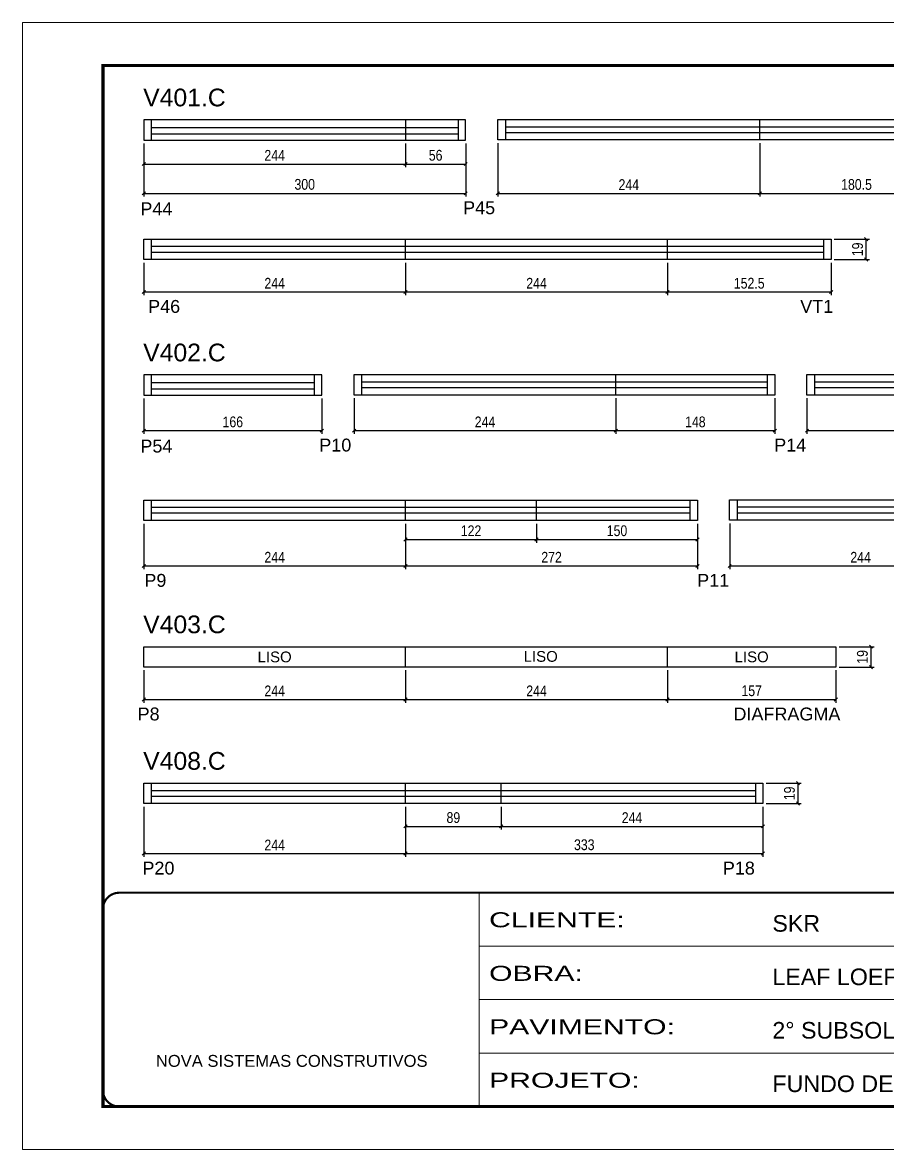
# Model space of a CAD drawing. Extents: x 1959 to 8212, y 239 to 4735.
# Drawn here: x 3557 to 4363, y 2537 to 3587 of the extents above; entities that cross this region are included whole.
import ezdxf
from ezdxf.enums import TextEntityAlignment as Align

# ---------------------------------------------------------------- set-up
doc = ezdxf.new("R2010")
doc.units = 0
doc.linetypes.add('CONTINUO', pattern=[0])
doc.linetypes.add('DASHED', pattern=[0.75, 0.5, -0.25])
for name, color, linetype in [('5', 5, 'Continuous'), ('COTA', 241, 'Continuous'), ('NOMENCLATURA', 7, 'Continuous'), ('Painéis', 200, 'Continuous'), ('SARR_2.2x7', 40, 'Continuous')]:
    doc.layers.add(name, color=color, linetype=linetype)
for name, color, linetype, lineweight in [('CARIMBO', 255, 'Continuous', 9), ('Folhas', 255, 'Continuous', 9), ('SARRAFO DE PRESSAO', 251, 'DASHED', 9)]:
    doc.layers.add(name, color=color, linetype=linetype, lineweight=lineweight)
doc.styles.add('ARIAL', font='arial.ttf')
doc.styles.add('COTA TECNICA', font='techl___.ttf', dxfattribs={"height": 10})
doc.styles.add('COTA TECNICA-50', font='techl___.ttf', dxfattribs={"height": 10})
doc.styles.get("Standard").update_dxf_attribs({"font": 'arial.ttf'})
doc.styles.add('Tecnologia', font='')
doc.styles.get('Tecnologia').set_extended_font_data('Forgotten Futurist')
doc.dimstyles.new('COTA PAINEL-50', dxfattribs={"dimtxt": 10, "dimasz": 3, "dimexe": 3, "dimexo": 3, "dimgap": 3, "dimtad": 1, "dimdec": 1, "dimzin": 12, "dimdsep": 46, "dimtxsty": 'COTA TECNICA-50', "dimblk1": 'OBLIQUE', "dimblk2": 'OBLIQUE', "dimsah": 1, "dimcen": 0.9, "dimclrd": 4, "dimclre": 4, "dimclrt": 240, "dimadec": 1, "dimazin": 3, "dimtfac": 1, "dimtdec": 1, "dimtmove": 0, "dimatfit": 3, "dimfxl": 1, "dimtolj": 1, "dimtzin": 12, "dimarcsym": 0})
doc.dimstyles.new('PAINEL', dxfattribs={"dimtxt": 10, "dimasz": 3, "dimexe": 3, "dimexo": 3, "dimgap": 3, "dimtad": 1, "dimdec": 1, "dimzin": 12, "dimdsep": 46, "dimtxsty": 'COTA TECNICA', "dimblk1": 'OBLIQUE', "dimblk2": 'OBLIQUE', "dimsah": 1, "dimcen": 0.9, "dimclrd": 4, "dimclre": 4, "dimclrt": 240, "dimadec": 1, "dimazin": 3, "dimtfac": 1, "dimtdec": 1, "dimtmove": 0, "dimatfit": 3, "dimfxl": 1, "dimtolj": 1, "dimtzin": 12, "dimarcsym": 0})

# ---------------------------------------------------------------- blocks, each defined once
blk = doc.blocks.new('9999999999')
at = {"color": 30, "linetype": 'CONTINUO'}
for p, q in [((98564.6, 34230.2), (98564.6, 34429.4)), ((98564.6, 34379.6), (99584, 34379.6)), ((98564.6, 34329.8), (99488, 34329.8)), ((98564.6, 34280), (99488, 34280))]:
    blk.add_line(p, q, dxfattribs=at)
at = {"color": 30, "linetype": 'CONTINUO', "const_width": 2}
blk.add_lwpolyline([(99584, 34230.2), (99584, 34414.4, 0.414214), (99569, 34429.4), (98229, 34429.4, 0.414214), (98214, 34414.4), (98214, 34245.2, 0.414214), (98229, 34230.2), (99584, 34230.2)], format="xyb", dxfattribs=at)
at = {"layer": 'Folhas'}
blk.add_lwpolyline([(98139, 34190.2), (99624, 34190.2), (99624, 35240.2), (98139, 35240.2)], close=True, dxfattribs=at)
at = {"layer": 'Folhas', "color": 30, "const_width": 3}
blk.add_lwpolyline([(98214, 34230.2), (99584, 34230.2), (99584, 35200.2), (98214, 35200.2)], close=True, dxfattribs=at)
at = {"color": 7, "linetype": 'Continuous', "ltscale": 5, "style": 'ARIAL'}
for s, height, p in [('SKR', 15.48, (98837.7, 34393.1)), ('LEAF LOEFGREN', 15.483, (98837.7, 34343.3)), ('2° SUBSOLO SUPERIOR', 15.483, (98837.7, 34293.5)), ('NOVA SISTEMAS CONSTRUTIVOS', 11.059, (98263.2, 34267.2)), ('FUNDO DE VIGAS', 15.483, (98837.7, 34243.7))]:
    blk.add_text(s, height=height, dxfattribs=at).set_placement(p)
at = {"layer": 'Folhas', "color": 7, "style": 'Tecnologia', "width": 1.5}
for s, p in [('CLIENTE:', (98573.7, 34397.2)), ('OBRA:', (98573.7, 34347.3)), ('PAVIMENTO:', (98573.7, 34297.5)), ('PROJETO:', (98573.7, 34247.7))]:
    blk.add_text(s, height=14, dxfattribs=at).set_placement(p)
blk = doc.blocks.new('_Oblique')
at = {"color": 0, "linetype": 'ByBlock', "lineweight": -2}
blk.add_line((-0.5, -0.5), (0.5, 0.5), dxfattribs=at)
blk = doc.blocks.new('*D10')
at = {"layer": 'COTA', "color": 4, "linetype": 'ByBlock', "lineweight": -2, "transparency": 16777216}
for p, q in [((3670.2, 3474), (3670.2, 3424.5)), ((3970.2, 3474), (3970.2, 3424.5)), ((3670.2, 3427.5), (3970.2, 3427.5))]:
    blk.add_line(p, q, dxfattribs=at)
at = {"layer": 'Defpoints', "color": 0, "linetype": 'ByBlock', "transparency": 16777216}
for p in [(3670.2, 3477), (3970.2, 3477), (3970.2, 3427.5)]:
    blk.add_point(p, dxfattribs=at)
at = {"layer": 'COTA', "color": 4, "linetype": 'ByBlock', "lineweight": -2, "transparency": 16777216, "xscale": 3, "yscale": 3, "zscale": 3, "rotation": 180}
blk.add_blockref('_Oblique', (3670.2, 3427.5), dxfattribs=at)
at = {"layer": 'COTA', "color": 4, "linetype": 'ByBlock', "lineweight": -2, "transparency": 16777216, "xscale": 3, "yscale": 3, "zscale": 3}
blk.add_blockref('_Oblique', (3970.2, 3427.5), dxfattribs=at)
at = {"layer": 'COTA', "color": 240, "linetype": 'ByBlock', "transparency": 16777216, "insert": (3820.2, 3435.8), "char_height": 10, "attachment_point": 5, "style": 'COTA TECNICA-50'}
blk.add_mtext('\\A1;300', dxfattribs=at)
blk = doc.blocks.new('*D11')
at = {"layer": 'COTA', "color": 4, "linetype": 'ByBlock', "lineweight": -2, "transparency": 16777216}
for p, q in [((4000.2, 3474.2), (4000.2, 3424.5)), ((4244.2, 3474.2), (4244.2, 3424.5)), ((4000.2, 3427.5), (4244.2, 3427.5))]:
    blk.add_line(p, q, dxfattribs=at)
at = {"layer": 'Defpoints', "color": 0, "linetype": 'ByBlock', "transparency": 16777216}
for p in [(4000.2, 3477.2), (4244.2, 3477.2), (4244.2, 3427.5)]:
    blk.add_point(p, dxfattribs=at)
at = {"layer": 'COTA', "color": 4, "linetype": 'ByBlock', "lineweight": -2, "transparency": 16777216, "xscale": 3, "yscale": 3, "zscale": 3, "rotation": 180}
blk.add_blockref('_Oblique', (4000.2, 3427.5), dxfattribs=at)
at = {"layer": 'COTA', "color": 4, "linetype": 'ByBlock', "lineweight": -2, "transparency": 16777216, "xscale": 3, "yscale": 3, "zscale": 3}
blk.add_blockref('_Oblique', (4244.2, 3427.5), dxfattribs=at)
at = {"layer": 'COTA', "color": 240, "linetype": 'ByBlock', "transparency": 16777216, "insert": (4122.2, 3435.6), "char_height": 10, "attachment_point": 5, "style": 'COTA TECNICA-50'}
blk.add_mtext('\\A1;244', dxfattribs=at)
blk = doc.blocks.new('*D12')
at = {"layer": 'COTA', "color": 4, "linetype": 'ByBlock', "lineweight": -2, "transparency": 16777216}
for p, q in [((4244.2, 3474.2), (4244.2, 3424.5)), ((4424.7, 3474.2), (4424.7, 3424.5)), ((4244.2, 3427.5), (4424.7, 3427.5))]:
    blk.add_line(p, q, dxfattribs=at)
at = {"layer": 'Defpoints', "color": 0, "linetype": 'ByBlock', "transparency": 16777216}
for p in [(4244.2, 3477.2), (4424.7, 3477.2), (4424.7, 3427.5)]:
    blk.add_point(p, dxfattribs=at)
at = {"layer": 'COTA', "color": 4, "linetype": 'ByBlock', "lineweight": -2, "transparency": 16777216, "xscale": 3, "yscale": 3, "zscale": 3, "rotation": 180}
blk.add_blockref('_Oblique', (4244.2, 3427.5), dxfattribs=at)
at = {"layer": 'COTA', "color": 4, "linetype": 'ByBlock', "lineweight": -2, "transparency": 16777216, "xscale": 3, "yscale": 3, "zscale": 3}
blk.add_blockref('_Oblique', (4424.7, 3427.5), dxfattribs=at)
at = {"layer": 'COTA', "color": 240, "linetype": 'ByBlock', "transparency": 16777216, "insert": (4334.4, 3435.7), "char_height": 10, "attachment_point": 5, "style": 'COTA TECNICA-50'}
blk.add_mtext('\\A1;180.5', dxfattribs=at)
blk = doc.blocks.new('*D13')
at = {"layer": 'COTA', "color": 4, "lineweight": -2, "transparency": 16777216}
for p, q in [((3670.2, 3474), (3670.2, 3451.8)), ((3914.2, 3474), (3914.2, 3451.8)), ((3670.2, 3454.8), (3914.2, 3454.8))]:
    blk.add_line(p, q, dxfattribs=at)
at = {"layer": 'Defpoints', "color": 0, "transparency": 16777216}
for p in [(3670.2, 3477), (3914.2, 3477), (3914.2, 3454.8)]:
    blk.add_point(p, dxfattribs=at)
at = {"layer": 'COTA', "color": 4, "lineweight": -2, "transparency": 16777216, "xscale": 3, "yscale": 3, "zscale": 3, "rotation": 180}
blk.add_blockref('_Oblique', (3670.2, 3454.8), dxfattribs=at)
at = {"layer": 'COTA', "color": 4, "lineweight": -2, "transparency": 16777216, "xscale": 3, "yscale": 3, "zscale": 3}
blk.add_blockref('_Oblique', (3914.2, 3454.8), dxfattribs=at)
at = {"layer": 'COTA', "color": 240, "transparency": 16777216, "insert": (3792.2, 3462.9), "char_height": 10, "attachment_point": 5, "style": 'COTA TECNICA'}
blk.add_mtext('\\A1;244', dxfattribs=at)
blk = doc.blocks.new('*D14')
at = {"layer": 'COTA', "color": 4, "lineweight": -2, "transparency": 16777216}
for p, q in [((3914.2, 3474), (3914.2, 3451.8)), ((3970.2, 3474), (3970.2, 3451.8)), ((3914.2, 3454.8), (3970.2, 3454.8))]:
    blk.add_line(p, q, dxfattribs=at)
at = {"layer": 'Defpoints', "color": 0, "transparency": 16777216}
for p in [(3914.2, 3477), (3970.2, 3477), (3970.2, 3454.8)]:
    blk.add_point(p, dxfattribs=at)
at = {"layer": 'COTA', "color": 4, "lineweight": -2, "transparency": 16777216, "xscale": 3, "yscale": 3, "zscale": 3, "rotation": 180}
blk.add_blockref('_Oblique', (3914.2, 3454.8), dxfattribs=at)
at = {"layer": 'COTA', "color": 4, "lineweight": -2, "transparency": 16777216, "xscale": 3, "yscale": 3, "zscale": 3}
blk.add_blockref('_Oblique', (3970.2, 3454.8), dxfattribs=at)
at = {"layer": 'COTA', "color": 240, "transparency": 16777216, "insert": (3942.2, 3462.9), "char_height": 10, "attachment_point": 5, "style": 'COTA TECNICA'}
blk.add_mtext('\\A1;56', dxfattribs=at)
blk = doc.blocks.new('*D15')
at = {"layer": 'COTA', "color": 4, "linetype": 'ByBlock', "lineweight": -2, "transparency": 16777216}
for p, q in [((3670.2, 3362.8), (3670.2, 3332.6)), ((3914.2, 3362.8), (3914.2, 3332.6)), ((3670.2, 3335.6), (3914.2, 3335.6))]:
    blk.add_line(p, q, dxfattribs=at)
at = {"layer": 'Defpoints', "color": 0, "linetype": 'ByBlock', "transparency": 16777216}
for p in [(3670.2, 3365.8), (3914.2, 3365.8), (3914.2, 3335.6)]:
    blk.add_point(p, dxfattribs=at)
at = {"layer": 'COTA', "color": 4, "linetype": 'ByBlock', "lineweight": -2, "transparency": 16777216, "xscale": 3, "yscale": 3, "zscale": 3, "rotation": 180}
blk.add_blockref('_Oblique', (3670.2, 3335.6), dxfattribs=at)
at = {"layer": 'COTA', "color": 4, "linetype": 'ByBlock', "lineweight": -2, "transparency": 16777216, "xscale": 3, "yscale": 3, "zscale": 3}
blk.add_blockref('_Oblique', (3914.2, 3335.6), dxfattribs=at)
at = {"layer": 'COTA', "color": 240, "linetype": 'ByBlock', "transparency": 16777216, "insert": (3792.2, 3343.7), "char_height": 10, "attachment_point": 5, "style": 'COTA TECNICA-50'}
blk.add_mtext('\\A1;244', dxfattribs=at)
blk = doc.blocks.new('*D16')
at = {"layer": 'COTA', "color": 4, "linetype": 'ByBlock', "lineweight": -2, "transparency": 16777216}
for p, q in [((3914.2, 3362.8), (3914.2, 3332.6)), ((4158.2, 3362.8), (4158.2, 3332.6)), ((3914.2, 3335.6), (4158.2, 3335.6))]:
    blk.add_line(p, q, dxfattribs=at)
at = {"layer": 'Defpoints', "color": 0, "linetype": 'ByBlock', "transparency": 16777216}
for p in [(3914.2, 3365.8), (4158.2, 3365.8), (4158.2, 3335.6)]:
    blk.add_point(p, dxfattribs=at)
at = {"layer": 'COTA', "color": 4, "linetype": 'ByBlock', "lineweight": -2, "transparency": 16777216, "xscale": 3, "yscale": 3, "zscale": 3, "rotation": 180}
blk.add_blockref('_Oblique', (3914.2, 3335.6), dxfattribs=at)
at = {"layer": 'COTA', "color": 4, "linetype": 'ByBlock', "lineweight": -2, "transparency": 16777216, "xscale": 3, "yscale": 3, "zscale": 3}
blk.add_blockref('_Oblique', (4158.2, 3335.6), dxfattribs=at)
at = {"layer": 'COTA', "color": 240, "linetype": 'ByBlock', "transparency": 16777216, "insert": (4036.2, 3343.7), "char_height": 10, "attachment_point": 5, "style": 'COTA TECNICA-50'}
blk.add_mtext('\\A1;244', dxfattribs=at)
blk = doc.blocks.new('*D17')
at = {"layer": 'COTA', "color": 4, "lineweight": -2, "transparency": 16777216}
for p, q in [((4313.7, 3384.8), (4346.4, 3384.8)), ((4343.4, 3365.8), (4343.4, 3384.8)), ((4313.7, 3365.8), (4346.4, 3365.8))]:
    blk.add_line(p, q, dxfattribs=at)
at = {"layer": 'Defpoints', "color": 0, "transparency": 16777216}
for p in [(4310.7, 3384.8), (4343.4, 3384.8), (4310.7, 3365.8)]:
    blk.add_point(p, dxfattribs=at)
at = {"layer": 'COTA', "color": 4, "lineweight": -2, "transparency": 16777216, "xscale": 3, "yscale": 3, "zscale": 3}
for p, rotation in [((4343.4, 3384.8), 90), ((4343.4, 3365.8), 270)]:
    blk.add_blockref('_Oblique', p, dxfattribs=dict(at, rotation=rotation))
at = {"layer": 'COTA', "color": 240, "transparency": 16777216, "insert": (4335.4, 3375.3), "char_height": 10, "attachment_point": 5, "rotation": 90, "style": 'COTA TECNICA'}
blk.add_mtext('\\A1;19', dxfattribs=at)
blk = doc.blocks.new('*D19')
at = {"layer": 'COTA', "color": 4, "lineweight": -2, "transparency": 16777216}
for p, q in [((4158.2, 3362.8), (4158.2, 3332.6)), ((4310.7, 3362.8), (4310.7, 3332.6)), ((4158.2, 3335.6), (4310.7, 3335.6))]:
    blk.add_line(p, q, dxfattribs=at)
at = {"layer": 'Defpoints', "color": 0, "transparency": 16777216}
for p in [(4158.2, 3365.8), (4310.7, 3365.8), (4310.7, 3335.6)]:
    blk.add_point(p, dxfattribs=at)
at = {"layer": 'COTA', "color": 4, "lineweight": -2, "transparency": 16777216, "xscale": 3, "yscale": 3, "zscale": 3, "rotation": 180}
blk.add_blockref('_Oblique', (4158.2, 3335.6), dxfattribs=at)
at = {"layer": 'COTA', "color": 4, "lineweight": -2, "transparency": 16777216, "xscale": 3, "yscale": 3, "zscale": 3}
blk.add_blockref('_Oblique', (4310.7, 3335.6), dxfattribs=at)
at = {"layer": 'COTA', "color": 240, "transparency": 16777216, "insert": (4234.4, 3343.7), "char_height": 10, "attachment_point": 5, "style": 'COTA TECNICA'}
blk.add_mtext('\\A1;152.5', dxfattribs=at)
blk = doc.blocks.new('*D22')
at = {"layer": 'COTA', "color": 4, "linetype": 'ByBlock', "lineweight": -2, "transparency": 16777216}
for p, q in [((3670.2, 3236.4), (3670.2, 3203.4)), ((3836.2, 3236.4), (3836.2, 3203.4)), ((3670.2, 3206.4), (3836.2, 3206.4))]:
    blk.add_line(p, q, dxfattribs=at)
at = {"layer": 'Defpoints', "color": 0, "linetype": 'ByBlock', "transparency": 16777216}
for p in [(3670.2, 3239.4), (3836.2, 3239.4), (3836.2, 3206.4)]:
    blk.add_point(p, dxfattribs=at)
at = {"layer": 'COTA', "color": 4, "linetype": 'ByBlock', "lineweight": -2, "transparency": 16777216, "xscale": 3, "yscale": 3, "zscale": 3, "rotation": 180}
blk.add_blockref('_Oblique', (3670.2, 3206.4), dxfattribs=at)
at = {"layer": 'COTA', "color": 4, "linetype": 'ByBlock', "lineweight": -2, "transparency": 16777216, "xscale": 3, "yscale": 3, "zscale": 3}
blk.add_blockref('_Oblique', (3836.2, 3206.4), dxfattribs=at)
at = {"layer": 'COTA', "color": 240, "linetype": 'ByBlock', "transparency": 16777216, "insert": (3753.2, 3214.5), "char_height": 10, "attachment_point": 5, "style": 'COTA TECNICA-50'}
blk.add_mtext('\\A1;166', dxfattribs=at)
blk = doc.blocks.new('*D20')
at = {"layer": 'COTA', "color": 4, "linetype": 'ByBlock', "lineweight": -2, "transparency": 16777216}
for p, q in [((3866.2, 3236.6), (3866.2, 3203.4)), ((4110.2, 3236.6), (4110.2, 3203.4)), ((3866.2, 3206.4), (4110.2, 3206.4))]:
    blk.add_line(p, q, dxfattribs=at)
at = {"layer": 'Defpoints', "color": 0, "linetype": 'ByBlock', "transparency": 16777216}
for p in [(3866.2, 3239.6), (4110.2, 3239.6), (4110.2, 3206.4)]:
    blk.add_point(p, dxfattribs=at)
at = {"layer": 'COTA', "color": 4, "linetype": 'ByBlock', "lineweight": -2, "transparency": 16777216, "xscale": 3, "yscale": 3, "zscale": 3, "rotation": 180}
blk.add_blockref('_Oblique', (3866.2, 3206.4), dxfattribs=at)
at = {"layer": 'COTA', "color": 4, "linetype": 'ByBlock', "lineweight": -2, "transparency": 16777216, "xscale": 3, "yscale": 3, "zscale": 3}
blk.add_blockref('_Oblique', (4110.2, 3206.4), dxfattribs=at)
at = {"layer": 'COTA', "color": 240, "linetype": 'ByBlock', "transparency": 16777216, "insert": (3988.2, 3214.5), "char_height": 10, "attachment_point": 5, "style": 'COTA TECNICA-50'}
blk.add_mtext('\\A1;244', dxfattribs=at)
blk = doc.blocks.new('*D21')
at = {"layer": 'COTA', "color": 4, "linetype": 'ByBlock', "lineweight": -2, "transparency": 16777216}
for p, q in [((4110.2, 3236.6), (4110.2, 3203.4)), ((4258.2, 3236.6), (4258.2, 3203.4)), ((4110.2, 3206.4), (4258.2, 3206.4))]:
    blk.add_line(p, q, dxfattribs=at)
at = {"layer": 'Defpoints', "color": 0, "linetype": 'ByBlock', "transparency": 16777216}
for p in [(4110.2, 3239.6), (4258.2, 3239.6), (4258.2, 3206.4)]:
    blk.add_point(p, dxfattribs=at)
at = {"layer": 'COTA', "color": 4, "linetype": 'ByBlock', "lineweight": -2, "transparency": 16777216, "xscale": 3, "yscale": 3, "zscale": 3, "rotation": 180}
blk.add_blockref('_Oblique', (4110.2, 3206.4), dxfattribs=at)
at = {"layer": 'COTA', "color": 4, "linetype": 'ByBlock', "lineweight": -2, "transparency": 16777216, "xscale": 3, "yscale": 3, "zscale": 3}
blk.add_blockref('_Oblique', (4258.2, 3206.4), dxfattribs=at)
at = {"layer": 'COTA', "color": 240, "linetype": 'ByBlock', "transparency": 16777216, "insert": (4184.2, 3214.5), "char_height": 10, "attachment_point": 5, "style": 'COTA TECNICA-50'}
blk.add_mtext('\\A1;148', dxfattribs=at)
blk = doc.blocks.new('*D23')
at = {"layer": 'COTA', "color": 4, "linetype": 'ByBlock', "lineweight": -2, "transparency": 16777216}
for p, q in [((4288.2, 3236.6), (4288.2, 3203.4)), ((4532.2, 3236.6), (4532.2, 3203.4)), ((4288.2, 3206.4), (4532.2, 3206.4))]:
    blk.add_line(p, q, dxfattribs=at)
at = {"layer": 'Defpoints', "color": 0, "linetype": 'ByBlock', "transparency": 16777216}
for p in [(4288.2, 3239.6), (4532.2, 3239.6), (4532.2, 3206.4)]:
    blk.add_point(p, dxfattribs=at)
at = {"layer": 'COTA', "color": 4, "linetype": 'ByBlock', "lineweight": -2, "transparency": 16777216, "xscale": 3, "yscale": 3, "zscale": 3, "rotation": 180}
blk.add_blockref('_Oblique', (4288.2, 3206.4), dxfattribs=at)
at = {"layer": 'COTA', "color": 4, "linetype": 'ByBlock', "lineweight": -2, "transparency": 16777216, "xscale": 3, "yscale": 3, "zscale": 3}
blk.add_blockref('_Oblique', (4532.2, 3206.4), dxfattribs=at)
at = {"layer": 'COTA', "color": 240, "linetype": 'ByBlock', "transparency": 16777216, "insert": (4410.2, 3214.5), "char_height": 10, "attachment_point": 5, "style": 'COTA TECNICA-50'}
blk.add_mtext('\\A1;244', dxfattribs=at)
blk = doc.blocks.new('*D27')
at = {"layer": 'COTA', "color": 4, "linetype": 'ByBlock', "lineweight": -2, "transparency": 16777216}
for p, q in [((3670.2, 3119.7), (3670.2, 3077.3)), ((3914.2, 3119.7), (3914.2, 3077.3)), ((3670.2, 3080.3), (3914.2, 3080.3))]:
    blk.add_line(p, q, dxfattribs=at)
at = {"layer": 'Defpoints', "color": 0, "linetype": 'ByBlock', "transparency": 16777216}
for p in [(3670.2, 3122.7), (3914.2, 3122.7), (3914.2, 3080.3)]:
    blk.add_point(p, dxfattribs=at)
at = {"layer": 'COTA', "color": 4, "linetype": 'ByBlock', "lineweight": -2, "transparency": 16777216, "xscale": 3, "yscale": 3, "zscale": 3, "rotation": 180}
blk.add_blockref('_Oblique', (3670.2, 3080.3), dxfattribs=at)
at = {"layer": 'COTA', "color": 4, "linetype": 'ByBlock', "lineweight": -2, "transparency": 16777216, "xscale": 3, "yscale": 3, "zscale": 3}
blk.add_blockref('_Oblique', (3914.2, 3080.3), dxfattribs=at)
at = {"layer": 'COTA', "color": 240, "linetype": 'ByBlock', "transparency": 16777216, "insert": (3792.2, 3088.4), "char_height": 10, "attachment_point": 5, "style": 'COTA TECNICA-50'}
blk.add_mtext('\\A1;244', dxfattribs=at)
blk = doc.blocks.new('*D28')
at = {"layer": 'COTA', "color": 4, "linetype": 'ByBlock', "lineweight": -2, "transparency": 16777216}
for p, q in [((3914.2, 3119.7), (3914.2, 3077.3)), ((4186.2, 3119.7), (4186.2, 3077.3)), ((3914.2, 3080.3), (4186.2, 3080.3))]:
    blk.add_line(p, q, dxfattribs=at)
at = {"layer": 'Defpoints', "color": 0, "linetype": 'ByBlock', "transparency": 16777216}
for p in [(3914.2, 3122.7), (4186.2, 3122.7), (4186.2, 3080.3)]:
    blk.add_point(p, dxfattribs=at)
at = {"layer": 'COTA', "color": 4, "linetype": 'ByBlock', "lineweight": -2, "transparency": 16777216, "xscale": 3, "yscale": 3, "zscale": 3, "rotation": 180}
blk.add_blockref('_Oblique', (3914.2, 3080.3), dxfattribs=at)
at = {"layer": 'COTA', "color": 4, "linetype": 'ByBlock', "lineweight": -2, "transparency": 16777216, "xscale": 3, "yscale": 3, "zscale": 3}
blk.add_blockref('_Oblique', (4186.2, 3080.3), dxfattribs=at)
at = {"layer": 'COTA', "color": 240, "linetype": 'ByBlock', "transparency": 16777216, "insert": (4050.2, 3088.4), "char_height": 10, "attachment_point": 5, "style": 'COTA TECNICA-50'}
blk.add_mtext('\\A1;272', dxfattribs=at)
blk = doc.blocks.new('*D29')
at = {"layer": 'COTA', "color": 4, "lineweight": -2, "transparency": 16777216}
for p, q in [((3914.2, 3119.7), (3914.2, 3102)), ((4036.2, 3119.7), (4036.2, 3102)), ((3914.2, 3105), (4036.2, 3105))]:
    blk.add_line(p, q, dxfattribs=at)
at = {"layer": 'Defpoints', "color": 0, "transparency": 16777216}
for p in [(3914.2, 3122.7), (4036.2, 3122.7), (4036.2, 3105)]:
    blk.add_point(p, dxfattribs=at)
at = {"layer": 'COTA', "color": 4, "lineweight": -2, "transparency": 16777216, "xscale": 3, "yscale": 3, "zscale": 3, "rotation": 180}
blk.add_blockref('_Oblique', (3914.2, 3105), dxfattribs=at)
at = {"layer": 'COTA', "color": 4, "lineweight": -2, "transparency": 16777216, "xscale": 3, "yscale": 3, "zscale": 3}
blk.add_blockref('_Oblique', (4036.2, 3105), dxfattribs=at)
at = {"layer": 'COTA', "color": 240, "transparency": 16777216, "insert": (3975.2, 3113.1), "char_height": 10, "attachment_point": 5, "style": 'COTA TECNICA'}
blk.add_mtext('\\A1;122', dxfattribs=at)
blk = doc.blocks.new('*D30')
at = {"layer": 'COTA', "color": 4, "lineweight": -2, "transparency": 16777216}
for p, q in [((4036.2, 3119.7), (4036.2, 3102)), ((4186.2, 3119.7), (4186.2, 3102)), ((4036.2, 3105), (4186.2, 3105))]:
    blk.add_line(p, q, dxfattribs=at)
at = {"layer": 'Defpoints', "color": 0, "transparency": 16777216}
for p in [(4036.2, 3122.7), (4186.2, 3122.7), (4186.2, 3105)]:
    blk.add_point(p, dxfattribs=at)
at = {"layer": 'COTA', "color": 4, "lineweight": -2, "transparency": 16777216, "xscale": 3, "yscale": 3, "zscale": 3, "rotation": 180}
blk.add_blockref('_Oblique', (4036.2, 3105), dxfattribs=at)
at = {"layer": 'COTA', "color": 4, "lineweight": -2, "transparency": 16777216, "xscale": 3, "yscale": 3, "zscale": 3}
blk.add_blockref('_Oblique', (4186.2, 3105), dxfattribs=at)
at = {"layer": 'COTA', "color": 240, "transparency": 16777216, "insert": (4111.2, 3113.1), "char_height": 10, "attachment_point": 5, "style": 'COTA TECNICA'}
blk.add_mtext('\\A1;150', dxfattribs=at)
blk = doc.blocks.new('*D31')
at = {"layer": 'COTA', "color": 4, "linetype": 'ByBlock', "lineweight": -2, "transparency": 16777216}
for p, q in [((4216.2, 3119.9), (4216.2, 3077.3)), ((4460.2, 3119.9), (4460.2, 3077.3)), ((4216.2, 3080.3), (4460.2, 3080.3))]:
    blk.add_line(p, q, dxfattribs=at)
at = {"layer": 'Defpoints', "color": 0, "linetype": 'ByBlock', "transparency": 16777216}
for p in [(4216.2, 3122.9), (4460.2, 3122.9), (4460.2, 3080.3)]:
    blk.add_point(p, dxfattribs=at)
at = {"layer": 'COTA', "color": 4, "linetype": 'ByBlock', "lineweight": -2, "transparency": 16777216, "xscale": 3, "yscale": 3, "zscale": 3, "rotation": 180}
blk.add_blockref('_Oblique', (4216.2, 3080.3), dxfattribs=at)
at = {"layer": 'COTA', "color": 4, "linetype": 'ByBlock', "lineweight": -2, "transparency": 16777216, "xscale": 3, "yscale": 3, "zscale": 3}
blk.add_blockref('_Oblique', (4460.2, 3080.3), dxfattribs=at)
at = {"layer": 'COTA', "color": 240, "linetype": 'ByBlock', "transparency": 16777216, "insert": (4338.2, 3088.4), "char_height": 10, "attachment_point": 5, "style": 'COTA TECNICA-50'}
blk.add_mtext('\\A1;244', dxfattribs=at)
blk = doc.blocks.new('*D34')
at = {"layer": 'COTA', "color": 4, "linetype": 'ByBlock', "lineweight": -2, "transparency": 16777216}
for p, q in [((3670.2, 2983.1), (3670.2, 2952.9)), ((3914.2, 2983.1), (3914.2, 2952.9)), ((3670.2, 2955.9), (3914.2, 2955.9))]:
    blk.add_line(p, q, dxfattribs=at)
at = {"layer": 'Defpoints', "color": 0, "linetype": 'ByBlock', "transparency": 16777216}
for p in [(3670.2, 2986.1), (3914.2, 2986.1), (3914.2, 2955.9)]:
    blk.add_point(p, dxfattribs=at)
at = {"layer": 'COTA', "color": 4, "linetype": 'ByBlock', "lineweight": -2, "transparency": 16777216, "xscale": 3, "yscale": 3, "zscale": 3, "rotation": 180}
blk.add_blockref('_Oblique', (3670.2, 2955.9), dxfattribs=at)
at = {"layer": 'COTA', "color": 4, "linetype": 'ByBlock', "lineweight": -2, "transparency": 16777216, "xscale": 3, "yscale": 3, "zscale": 3}
blk.add_blockref('_Oblique', (3914.2, 2955.9), dxfattribs=at)
at = {"layer": 'COTA', "color": 240, "linetype": 'ByBlock', "transparency": 16777216, "insert": (3792.2, 2963.9), "char_height": 10, "attachment_point": 5, "style": 'COTA TECNICA-50'}
blk.add_mtext('\\A1;244', dxfattribs=at)
blk = doc.blocks.new('*D35')
at = {"layer": 'COTA', "color": 4, "linetype": 'ByBlock', "lineweight": -2, "transparency": 16777216}
for p, q in [((3914.2, 2983.1), (3914.2, 2952.9)), ((4158.2, 2983.1), (4158.2, 2952.9)), ((3914.2, 2955.9), (4158.2, 2955.9))]:
    blk.add_line(p, q, dxfattribs=at)
at = {"layer": 'Defpoints', "color": 0, "linetype": 'ByBlock', "transparency": 16777216}
for p in [(3914.2, 2986.1), (4158.2, 2986.1), (4158.2, 2955.9)]:
    blk.add_point(p, dxfattribs=at)
at = {"layer": 'COTA', "color": 4, "linetype": 'ByBlock', "lineweight": -2, "transparency": 16777216, "xscale": 3, "yscale": 3, "zscale": 3, "rotation": 180}
blk.add_blockref('_Oblique', (3914.2, 2955.9), dxfattribs=at)
at = {"layer": 'COTA', "color": 4, "linetype": 'ByBlock', "lineweight": -2, "transparency": 16777216, "xscale": 3, "yscale": 3, "zscale": 3}
blk.add_blockref('_Oblique', (4158.2, 2955.9), dxfattribs=at)
at = {"layer": 'COTA', "color": 240, "linetype": 'ByBlock', "transparency": 16777216, "insert": (4036.2, 2963.9), "char_height": 10, "attachment_point": 5, "style": 'COTA TECNICA-50'}
blk.add_mtext('\\A1;244', dxfattribs=at)
blk = doc.blocks.new('*D36')
at = {"layer": 'COTA', "color": 4, "lineweight": -2, "transparency": 16777216}
for p, q in [((4318.2, 3005.1), (4350.9, 3005.1)), ((4347.9, 2986.1), (4347.9, 3005.1)), ((4318.2, 2986.1), (4350.9, 2986.1))]:
    blk.add_line(p, q, dxfattribs=at)
at = {"layer": 'Defpoints', "color": 0, "transparency": 16777216}
for p in [(4315.2, 3005.1), (4347.9, 3005.1), (4315.2, 2986.1)]:
    blk.add_point(p, dxfattribs=at)
at = {"layer": 'COTA', "color": 4, "lineweight": -2, "transparency": 16777216, "xscale": 3, "yscale": 3, "zscale": 3}
for p, rotation in [((4347.9, 3005.1), 90), ((4347.9, 2986.1), 270)]:
    blk.add_blockref('_Oblique', p, dxfattribs=dict(at, rotation=rotation))
at = {"layer": 'COTA', "color": 240, "transparency": 16777216, "insert": (4339.9, 2995.6), "char_height": 10, "attachment_point": 5, "rotation": 90, "style": 'COTA TECNICA'}
blk.add_mtext('\\A1;19', dxfattribs=at)
blk = doc.blocks.new('*D37')
at = {"layer": 'COTA', "color": 4, "lineweight": -2, "transparency": 16777216}
for p, q in [((4158.2, 2983.1), (4158.2, 2952.9)), ((4315.2, 2983.1), (4315.2, 2952.9)), ((4158.2, 2955.9), (4315.2, 2955.9))]:
    blk.add_line(p, q, dxfattribs=at)
at = {"layer": 'Defpoints', "color": 0, "transparency": 16777216}
for p in [(4158.2, 2986.1), (4315.2, 2986.1), (4315.2, 2955.9)]:
    blk.add_point(p, dxfattribs=at)
at = {"layer": 'COTA', "color": 4, "lineweight": -2, "transparency": 16777216, "xscale": 3, "yscale": 3, "zscale": 3, "rotation": 180}
blk.add_blockref('_Oblique', (4158.2, 2955.9), dxfattribs=at)
at = {"layer": 'COTA', "color": 4, "lineweight": -2, "transparency": 16777216, "xscale": 3, "yscale": 3, "zscale": 3}
blk.add_blockref('_Oblique', (4315.2, 2955.9), dxfattribs=at)
at = {"layer": 'COTA', "color": 240, "transparency": 16777216, "insert": (4236.7, 2964), "char_height": 10, "attachment_point": 5, "style": 'COTA TECNICA'}
blk.add_mtext('\\A1;157', dxfattribs=at)
blk = doc.blocks.new('*D65')
at = {"layer": 'COTA', "color": 4, "linetype": 'ByBlock', "lineweight": -2, "transparency": 16777216}
for p, q in [((3670.2, 2855.9), (3670.2, 2809.3)), ((3914.2, 2855.9), (3914.2, 2809.3)), ((3670.2, 2812.3), (3914.2, 2812.3))]:
    blk.add_line(p, q, dxfattribs=at)
at = {"layer": 'Defpoints', "color": 0, "linetype": 'ByBlock', "transparency": 16777216}
for p in [(3670.2, 2858.9), (3914.2, 2858.9), (3914.2, 2812.3)]:
    blk.add_point(p, dxfattribs=at)
at = {"layer": 'COTA', "color": 4, "linetype": 'ByBlock', "lineweight": -2, "transparency": 16777216, "xscale": 3, "yscale": 3, "zscale": 3, "rotation": 180}
blk.add_blockref('_Oblique', (3670.2, 2812.3), dxfattribs=at)
at = {"layer": 'COTA', "color": 4, "linetype": 'ByBlock', "lineweight": -2, "transparency": 16777216, "xscale": 3, "yscale": 3, "zscale": 3}
blk.add_blockref('_Oblique', (3914.2, 2812.3), dxfattribs=at)
at = {"layer": 'COTA', "color": 240, "linetype": 'ByBlock', "transparency": 16777216, "insert": (3792.2, 2820.3), "char_height": 10, "attachment_point": 5, "style": 'COTA TECNICA-50'}
blk.add_mtext('\\A1;244', dxfattribs=at)
blk = doc.blocks.new('*D66')
at = {"layer": 'COTA', "color": 4, "linetype": 'ByBlock', "lineweight": -2, "transparency": 16777216}
for p, q in [((3914.2, 2855.9), (3914.2, 2809.3)), ((4247.2, 2855.9), (4247.2, 2809.3)), ((3914.2, 2812.3), (4247.2, 2812.3))]:
    blk.add_line(p, q, dxfattribs=at)
at = {"layer": 'Defpoints', "color": 0, "linetype": 'ByBlock', "transparency": 16777216}
for p in [(3914.2, 2858.9), (4247.2, 2858.9), (4247.2, 2812.3)]:
    blk.add_point(p, dxfattribs=at)
at = {"layer": 'COTA', "color": 4, "linetype": 'ByBlock', "lineweight": -2, "transparency": 16777216, "xscale": 3, "yscale": 3, "zscale": 3, "rotation": 180}
blk.add_blockref('_Oblique', (3914.2, 2812.3), dxfattribs=at)
at = {"layer": 'COTA', "color": 4, "linetype": 'ByBlock', "lineweight": -2, "transparency": 16777216, "xscale": 3, "yscale": 3, "zscale": 3}
blk.add_blockref('_Oblique', (4247.2, 2812.3), dxfattribs=at)
at = {"layer": 'COTA', "color": 240, "linetype": 'ByBlock', "transparency": 16777216, "insert": (4080.7, 2820.5), "char_height": 10, "attachment_point": 5, "style": 'COTA TECNICA-50'}
blk.add_mtext('\\A1;333', dxfattribs=at)
blk = doc.blocks.new('*D67')
at = {"layer": 'COTA', "color": 4, "lineweight": -2, "transparency": 16777216}
for p, q in [((4250.2, 2877.9), (4282.9, 2877.9)), ((4279.9, 2858.9), (4279.9, 2877.9)), ((4250.2, 2858.9), (4282.9, 2858.9))]:
    blk.add_line(p, q, dxfattribs=at)
at = {"layer": 'Defpoints', "color": 0, "transparency": 16777216}
for p in [(4247.2, 2877.9), (4279.9, 2877.9), (4247.2, 2858.9)]:
    blk.add_point(p, dxfattribs=at)
at = {"layer": 'COTA', "color": 4, "lineweight": -2, "transparency": 16777216, "xscale": 3, "yscale": 3, "zscale": 3}
for p, rotation in [((4279.9, 2877.9), 90), ((4279.9, 2858.9), 270)]:
    blk.add_blockref('_Oblique', p, dxfattribs=dict(at, rotation=rotation))
at = {"layer": 'COTA', "color": 240, "transparency": 16777216, "insert": (4271.9, 2868.4), "char_height": 10, "attachment_point": 5, "rotation": 90, "style": 'COTA TECNICA'}
blk.add_mtext('\\A1;19', dxfattribs=at)
blk = doc.blocks.new('*D68')
at = {"layer": 'COTA', "color": 4, "lineweight": -2, "transparency": 16777216}
for p, q in [((3914.2, 2855.9), (3914.2, 2834.7)), ((4003.2, 2855.9), (4003.2, 2834.7)), ((3914.2, 2837.7), (4003.2, 2837.7))]:
    blk.add_line(p, q, dxfattribs=at)
at = {"layer": 'Defpoints', "color": 0, "transparency": 16777216}
for p in [(3914.2, 2858.9), (4003.2, 2858.9), (4003.2, 2837.7)]:
    blk.add_point(p, dxfattribs=at)
at = {"layer": 'COTA', "color": 4, "lineweight": -2, "transparency": 16777216, "xscale": 3, "yscale": 3, "zscale": 3, "rotation": 180}
blk.add_blockref('_Oblique', (3914.2, 2837.7), dxfattribs=at)
at = {"layer": 'COTA', "color": 4, "lineweight": -2, "transparency": 16777216, "xscale": 3, "yscale": 3, "zscale": 3}
blk.add_blockref('_Oblique', (4003.2, 2837.7), dxfattribs=at)
at = {"layer": 'COTA', "color": 240, "transparency": 16777216, "insert": (3958.7, 2845.8), "char_height": 10, "attachment_point": 5, "style": 'COTA TECNICA'}
blk.add_mtext('\\A1;89', dxfattribs=at)
blk = doc.blocks.new('*D69')
at = {"layer": 'COTA', "color": 4, "lineweight": -2, "transparency": 16777216}
for p, q in [((4003.2, 2855.9), (4003.2, 2834.7)), ((4247.2, 2855.9), (4247.2, 2834.7)), ((4003.2, 2837.7), (4247.2, 2837.7))]:
    blk.add_line(p, q, dxfattribs=at)
at = {"layer": 'Defpoints', "color": 0, "transparency": 16777216}
for p in [(4003.2, 2858.9), (4247.2, 2858.9), (4247.2, 2837.7)]:
    blk.add_point(p, dxfattribs=at)
at = {"layer": 'COTA', "color": 4, "lineweight": -2, "transparency": 16777216, "xscale": 3, "yscale": 3, "zscale": 3, "rotation": 180}
blk.add_blockref('_Oblique', (4003.2, 2837.7), dxfattribs=at)
at = {"layer": 'COTA', "color": 4, "lineweight": -2, "transparency": 16777216, "xscale": 3, "yscale": 3, "zscale": 3}
blk.add_blockref('_Oblique', (4247.2, 2837.7), dxfattribs=at)
at = {"layer": 'COTA', "color": 240, "transparency": 16777216, "insert": (4125.2, 2845.8), "char_height": 10, "attachment_point": 5, "style": 'COTA TECNICA'}
blk.add_mtext('\\A1;244', dxfattribs=at)

msp = doc.modelspace()

# ---------------------------------------------------------------- linework, layer by layer
at = {"layer": 'Painéis', "linetype": 'ByBlock'}
for p, q in [((3670.17, 3495.99), (3670.17, 3476.99)), ((3970.17, 3495.99), (3670.17, 3495.99)), ((3914.17, 3495.99), (3914.17, 3476.99)), ((3970.17, 3476.99), (3970.17, 3495.99)), ((4244.17, 3477.2), (4244.17, 3496.2)), ((3670.17, 3476.99), (3970.17, 3476.99)), ((3914.17, 3365.82), (3914.17, 3384.82)), ((4158.17, 3365.82), (4158.17, 3384.82)), ((4110.17, 3239.59), (4110.17, 3258.59)), ((3914.17, 3122.75), (3914.17, 3141.75)), ((4036.17, 3122.75), (4036.17, 3141.75)), ((3914.17, 2986.08), (3914.17, 3005.08)), ((4158.17, 2986.08), (4158.17, 3005.08)), ((3914.17, 2858.89), (3914.17, 2877.89)), ((4003.17, 2858.89), (4003.17, 2877.89))]:
    msp.add_line(p, q, dxfattribs=at)
for points in [[(4000.17, 3496.2), (4424.67, 3496.2), (4424.67, 3477.2), (4000.17, 3477.2)], [(3670.17, 3384.82), (4310.67, 3384.82), (4310.67, 3365.82), (3670.17, 3365.82)], [(3670.17, 3258.39), (3670.17, 3239.39), (3836.17, 3239.39), (3836.17, 3258.39)], [(3866.17, 3258.59), (4258.17, 3258.59), (4258.17, 3239.59), (3866.17, 3239.59)], [(4288.17, 3258.59), (4939.17, 3258.59), (4939.17, 3239.59), (4288.17, 3239.59)], [(3670.17, 3141.75), (4186.17, 3141.75), (4186.17, 3122.75), (3670.17, 3122.75)], [(4216.17, 3141.95), (4686.17, 3141.95), (4686.17, 3122.95), (4216.17, 3122.95)], [(3670.17, 3005.08), (4315.17, 3005.08), (4315.17, 2986.08), (3670.17, 2986.08)], [(3670.17, 2877.89), (4247.17, 2877.89), (4247.17, 2858.89), (3670.17, 2858.89)]]:
    msp.add_lwpolyline(points, close=True, dxfattribs=at)
at = {"layer": 'SARR_2.2x7', "linetype": 'Continuous'}
for p, q in [((3677.17, 3495.99), (3677.17, 3476.99)), ((3677.17, 3488.99), (3963.17, 3488.99)), ((3963.17, 3495.99), (3963.17, 3476.99)), ((4007.17, 3496.2), (4007.17, 3477.2)), ((4244.17, 3489.2), (4007.17, 3489.2)), ((4417.67, 3489.2), (4244.17, 3489.2)), ((3677.17, 3482.99), (3963.17, 3482.99)), ((4007.17, 3484.2), (4244.17, 3484.2)), ((4244.17, 3484.2), (4417.67, 3484.2)), ((3677.17, 3384.82), (3677.17, 3365.82)), ((4303.67, 3384.82), (4303.67, 3365.82)), ((3914.17, 3377.82), (3677.17, 3377.82)), ((3677.17, 3372.82), (3914.17, 3372.82)), ((4158.17, 3377.82), (3914.17, 3377.82)), ((3914.17, 3372.82), (4158.17, 3372.82)), ((4303.67, 3377.82), (4158.17, 3377.82)), ((4158.17, 3372.82), (4303.67, 3372.82)), ((3677.17, 3258.39), (3677.17, 3239.39)), ((3829.17, 3258.39), (3829.17, 3239.39)), ((3873.17, 3258.59), (3873.17, 3239.59)), ((4251.17, 3258.59), (4251.17, 3239.59)), ((4295.17, 3258.59), (4295.17, 3239.59)), ((3677.17, 3251.39), (3829.17, 3251.39)), ((3677.17, 3245.39), (3829.17, 3245.39)), ((4110.17, 3251.59), (3873.17, 3251.59)), ((3873.17, 3246.59), (4110.17, 3246.59)), ((4251.17, 3251.59), (4110.17, 3251.59)), ((4110.17, 3246.59), (4251.17, 3246.59)), ((4532.17, 3251.59), (4295.17, 3251.59)), ((4295.17, 3246.59), (4532.17, 3246.59)), ((3677.17, 3141.75), (3677.17, 3122.75)), ((4179.17, 3141.75), (4179.17, 3122.75)), ((4223.17, 3141.95), (4223.17, 3122.95)), ((3914.17, 3134.75), (3677.17, 3134.75)), ((3677.17, 3129.75), (3914.17, 3129.75)), ((4179.17, 3134.75), (3914.17, 3134.75)), ((3914.17, 3129.75), (4179.17, 3129.75)), ((4460.17, 3134.95), (4223.17, 3134.95)), ((4223.17, 3129.95), (4460.17, 3129.95)), ((3677.17, 2877.89), (3677.17, 2858.89)), ((4240.17, 2877.89), (4240.17, 2858.89)), ((3914.17, 2870.89), (3677.17, 2870.89)), ((4240.17, 2870.89), (3914.17, 2870.89)), ((3677.17, 2865.89), (3914.17, 2865.89)), ((3914.17, 2865.89), (4240.17, 2865.89))]:
    msp.add_line(p, q, dxfattribs=at)

# ---------------------------------------------------------------- block references
at = {"layer": 'SARRAFO DE PRESSAO', "color": 6, "linetype": 'ByBlock'}
msp.add_blockref('9999999999', (-94581.71, -31653.56), dxfattribs=at)

# ---------------------------------------------------------------- texts
at = {"layer": '5', "linetype": 'Continuous'}
for s, p in [('P44', (3667.08, 3407.12)), ('P45', (3967.8, 3408.07)), ('P46', (3674.29, 3316.14)), ('VT1', (4281.93, 3316.14)), ('P54', (3667.08, 3186.01)), ('P10', (3833.8, 3186.96)), ('P14', (4257.69, 3186.96)), ('P9', (3670.8, 3060.87)), ('P11', (4185.89, 3060.87)), ('P8', (3664.5, 2936.4)), ('DIAFRAGMA', (4219.71, 2936.4)), ('P20', (3669.01, 2792.79)), ('P18', (4209.83, 2792.79))]:
    msp.add_text(s, height=12, rotation=359.99996, dxfattribs=at).set_placement(p)
at = {"layer": 'CARIMBO', "style": 'ARIAL'}
for p in [(3792.17, 2995.58), (4040.12, 2996.03), (4236.67, 2995.61)]:
    msp.add_text('LISO', height=10, dxfattribs=at).set_placement(p, align=Align.MIDDLE_CENTER)
at = {"layer": 'NOMENCLATURA', "linetype": 'Continuous'}
for s, p in [('V401.C', (3669.7, 3508.56)), ('V402.C', (3669.7, 3270.96)), ('V403.C', (3669.7, 3017.64)), ('V408.C', (3669.7, 2890.45))]:
    msp.add_text(s, height=16.5, dxfattribs=at).set_placement(p)

# ---------------------------------------------------------------- dimensions: what is measured, and where the dimension line sits
at = {"layer": 'COTA', "color": 1, "linetype": 'ByBlock'}
for base, p1, p2, picture, middle in [((3970.17, 3427.53), (3670.17, 3476.99), (3970.17, 3476.99), '*D10', (3820.17, 3435.75)), ((4244.17, 3427.53), (4000.17, 3477.2), (4244.17, 3477.2), '*D11', (4122.17, 3435.61)), ((4424.67, 3427.53), (4244.17, 3477.2), (4424.67, 3477.2), '*D12', (4334.42, 3435.67)), ((3914.17, 3335.6), (3670.17, 3365.82), (3914.17, 3365.82), '*D15', (3792.17, 3343.68)), ((4158.17, 3335.6), (3914.17, 3365.82), (4158.17, 3365.82), '*D16', (4036.17, 3343.68)), ((3836.17, 3206.42), (3670.17, 3239.39), (3836.17, 3239.39), '*D22', (3753.17, 3214.53)), ((4110.17, 3206.42), (3866.17, 3239.59), (4110.17, 3239.59), '*D20', (3988.17, 3214.5)), ((4258.17, 3206.42), (4110.17, 3239.59), (4258.17, 3239.59), '*D21', (4184.17, 3214.52)), ((4532.17, 3206.42), (4288.17, 3239.59), (4532.17, 3239.59), '*D23', (4410.17, 3214.5)), ((3914.17, 3080.33), (3670.17, 3122.75), (3914.17, 3122.75), '*D27', (3792.17, 3088.4)), ((4186.17, 3080.33), (3914.17, 3122.75), (4186.17, 3122.75), '*D28', (4050.17, 3088.4)), ((4460.17, 3080.33), (4216.17, 3122.95), (4460.17, 3122.95), '*D31', (4338.17, 3088.4)), ((3914.17, 2955.86), (3670.17, 2986.08), (3914.17, 2986.08), '*D34', (3792.17, 2963.94)), ((4158.17, 2955.86), (3914.17, 2986.08), (4158.17, 2986.08), '*D35', (4036.17, 2963.94)), ((3914.17, 2812.25), (3670.17, 2858.89), (3914.17, 2858.89), '*D65', (3792.17, 2820.32)), ((4247.17, 2812.25), (3914.17, 2858.89), (4247.17, 2858.89), '*D66', (4080.67, 2820.47))]:
    dim = msp.add_linear_dim(base=base, p1=p1, p2=p2, dimstyle='COTA PAINEL-50', override={"dimarcsym": 1}, dxfattribs=at)
    dim.commit()
    dim.dimension.update_dxf_attribs({"geometry": picture, "text_midpoint": middle})
at = {"layer": 'COTA'}
for base, p1, p2, picture, middle in [((3914.17, 3454.82), (3670.17, 3476.99), (3914.17, 3476.99), '*D13', (3792.17, 3462.89)), ((4310.67, 3335.6), (4158.17, 3365.82), (4310.67, 3365.82), '*D19', (4234.42, 3343.71)), ((4036.17, 3105.01), (3914.17, 3122.75), (4036.17, 3122.75), '*D29', (3975.17, 3113.07)), ((4315.17, 2955.86), (4158.17, 2986.08), (4315.17, 2986.08), '*D37', (4236.67, 2963.97)), ((4003.17, 2837.69), (3914.17, 2858.89), (4003.17, 2858.89), '*D68', (3958.67, 2845.8))]:
    dim = msp.add_linear_dim(base=base, p1=p1, p2=p2, dimstyle='PAINEL', dxfattribs=at)
    dim.commit()
    dim.dimension.update_dxf_attribs({"geometry": picture, "text_midpoint": middle})
for base, p1, p2, picture, middle in [((3970.17, 3454.82), (3914.17, 3476.99), (3970.17, 3476.99), '*D14', (3942.17, 3462.93)), ((4186.17, 3105.01), (4036.17, 3122.75), (4186.17, 3122.75), '*D30', (4111.17, 3113.12)), ((4247.17, 2837.69), (4003.17, 2858.89), (4247.17, 2858.89), '*D69', (4125.17, 2845.77))]:
    dim = msp.add_linear_dim(base=base, p1=p1, p2=p2, dimstyle='PAINEL', override={"dimtmove": 1}, dxfattribs=at)
    dim.commit()
    dim.dimension.update_dxf_attribs({"geometry": picture, "text_midpoint": middle})
for base, p1, p2, picture, middle in [((4343.44, 3384.82), (4310.67, 3365.82), (4310.67, 3384.82), '*D17', (4335.35, 3375.32)), ((4347.94, 3005.08), (4315.17, 2986.08), (4315.17, 3005.08), '*D36', (4339.85, 2995.58)), ((4279.94, 2877.89), (4247.17, 2858.89), (4247.17, 2877.89), '*D67', (4271.85, 2868.39))]:
    dim = msp.add_linear_dim(base=base, p1=p1, p2=p2, angle=90, dimstyle='PAINEL', dxfattribs=at)
    dim.commit()
    dim.dimension.update_dxf_attribs({"geometry": picture, "text_midpoint": middle})

doc.saveas('drawing.dxf')
